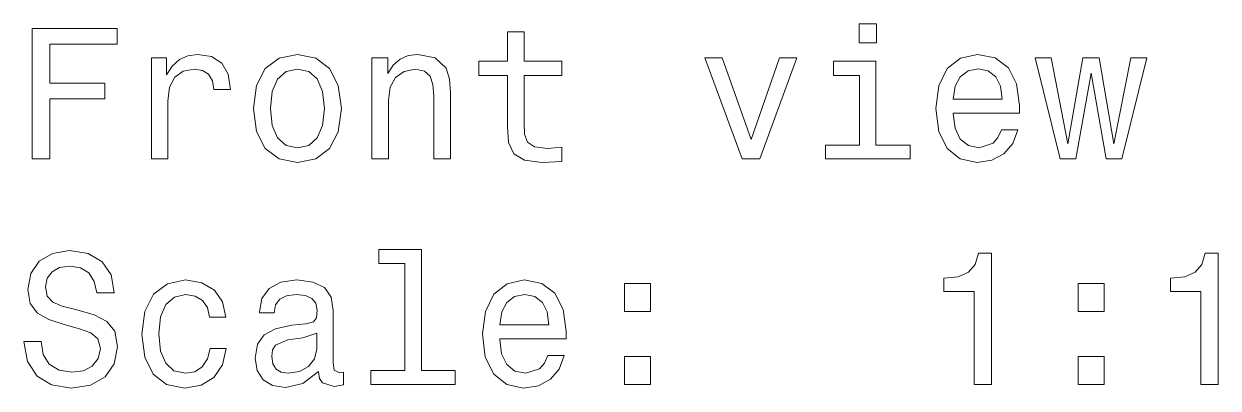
# Model space of a CAD drawing. Extents: x 101 to 319, y -26 to 159.
# Drawn here: x 174.72 to 206.7, y -25.61 to -15.84 of the extents above.
import ezdxf

# ---------------------------------------------------------------- set-up
doc = ezdxf.new("R2010")
doc.units = 0

msp = doc.modelspace()

# ---------------------------------------------------------------- linework, layer by layer
at = {"color": 7, "lineweight": 13}
for points in [[(174.942047, -19.463875), (175.411072, -19.463875), (175.411072, -17.855085), (176.883698, -17.855085), (176.883698, -17.436497), (175.411072, -17.436497), (175.411072, -16.387506), (177.221588, -16.387506), (177.221588, -15.963875), (174.942047, -15.963875)], [(197.555878, -15.842837), (197.086868, -15.842837), (197.086868, -16.34716), (197.555878, -16.34716)], [(187.671158, -17.224682), (187.671158, -18.58131), (187.701416, -19.020071), (187.842621, -19.322664), (188.125046, -19.499178), (188.604156, -19.559696), (189.128647, -19.534479), (189.128647, -19.151196), (188.745361, -19.181454), (188.397385, -19.141108), (188.210785, -19.015028), (188.130096, -18.803211), (188.11496, -18.505661), (188.11496, -17.224682), (189.128647, -17.224682), (189.128647, -16.846439), (188.11496, -16.846439), (188.11496, -16.054653), (187.671158, -16.054653), (187.671158, -16.846439), (186.904587, -16.846439), (186.904587, -17.224682)], [(178.134415, -19.463875), (178.578217, -19.463875), (178.578217, -17.915604), (178.623611, -17.542404), (178.759781, -17.275114), (178.981674, -17.113731), (179.279221, -17.058254), (179.501129, -17.093557), (179.667557, -17.194422), (179.768417, -17.365892), (179.803726, -17.597881), (180.252563, -17.597881), (180.192047, -17.189379), (180.02562, -16.896872), (179.748245, -16.72036), (179.37001, -16.65984), (179.112793, -16.700186), (178.8909, -16.80105), (178.694214, -16.972521), (178.537872, -17.20451), (178.537872, -16.755661), (178.134415, -16.755661)], [(180.872894, -18.112289), (180.953583, -18.727564), (181.185562, -19.181454), (181.553726, -19.463875), (182.047958, -19.559696), (182.537155, -19.463875), (182.905304, -19.186497), (183.137299, -18.732607), (183.223038, -18.112289), (183.137299, -17.497017), (182.905304, -17.038082), (182.537155, -16.760704), (182.047958, -16.65984), (181.553726, -16.760704), (181.185562, -17.043125), (180.953583, -17.497017)], [(184.040039, -19.463875), (184.483841, -19.463875), (184.483841, -17.900475), (184.529221, -17.542404), (184.675476, -17.280157), (184.90242, -17.118774), (185.205017, -17.058254), (185.447098, -17.108688), (185.598389, -17.244854), (185.674042, -17.4718), (185.699249, -17.774393), (185.699249, -19.463875), (186.143066, -19.463875), (186.143066, -17.683615), (186.122894, -17.325546), (186.032104, -17.027996), (185.734558, -16.755661), (185.270584, -16.65984), (185.013382, -16.695143), (184.796524, -16.790964), (184.609924, -16.952347), (184.463669, -17.169207), (184.463669, -16.755661), (184.040039, -16.755661)], [(193.960068, -19.463875), (194.429077, -19.463875), (195.417557, -16.755661), (194.958618, -16.755661), (194.197098, -18.939379), (193.420441, -16.755661), (192.956467, -16.755661)], [(197.540756, -19.090675), (197.540756, -16.846439), (196.400986, -16.846439), (196.400986, -17.224682), (197.096954, -17.224682), (197.096954, -19.090675), (196.189178, -19.090675), (196.189178, -19.463875), (198.458618, -19.463875), (198.458618, -19.090675)], [(199.608475, -18.238371), (201.383698, -18.238371), (201.388733, -18.031599), (201.308044, -17.451628), (201.086151, -17.01791), (200.733124, -16.755661), (200.264099, -16.65984), (199.805161, -16.760704), (199.452133, -17.043125), (199.225189, -17.50206), (199.144501, -18.107246), (199.220154, -18.727564), (199.447098, -19.181454), (199.795074, -19.463875), (200.248962, -19.559696), (200.642334, -19.494135), (200.965103, -19.322664), (201.202133, -19.050329), (201.338303, -18.687218), (200.899536, -18.687218), (200.808762, -18.888947), (200.677643, -19.040243), (200.304443, -19.161282), (200.016983, -19.105806), (199.800125, -18.929293), (199.658905, -18.641829), (199.608475, -18.2535)], [(202.896667, -19.463875), (203.300125, -17.164164), (203.703583, -19.463875), (204.127213, -19.463875), (204.792908, -16.755661), (204.364243, -16.755661), (203.91539, -19.055374), (203.516983, -16.755661), (203.078217, -16.755661), (202.67981, -19.055374), (202.230957, -16.755661), (201.807327, -16.755661), (202.473022, -19.463875)], [(181.326782, -18.107246), (181.372162, -17.653357), (181.513382, -17.325546), (181.740326, -17.123817), (182.047958, -17.053211), (182.350555, -17.123817), (182.577499, -17.320503), (182.718704, -17.653357), (182.769135, -18.107246), (182.718704, -18.566181), (182.577499, -18.899033), (182.350555, -19.100763), (182.047958, -19.166325), (181.740326, -19.100763), (181.513382, -18.899033), (181.372162, -18.566181)], [(199.608475, -17.865171), (199.663956, -17.517189), (199.800125, -17.259985), (200.006897, -17.103645), (200.279236, -17.048168), (200.546524, -17.103645), (200.753296, -17.259985), (200.879364, -17.517189), (200.924759, -17.865171)], [(175.179077, -24.355804), (174.720154, -24.355804), (174.821014, -24.890387), (175.073181, -25.283758), (175.461502, -25.52079), (175.985992, -25.606525), (176.505447, -25.525833), (176.893784, -25.303932), (177.1409, -24.95595), (177.231674, -24.497015), (177.156021, -24.083471), (176.944214, -23.816179), (176.601273, -23.639668), (176.142334, -23.508543), (175.748962, -23.412722), (175.49176, -23.301769), (175.345505, -23.140387), (175.300125, -22.888226), (175.345505, -22.66128), (175.476639, -22.489811), (175.67836, -22.373817), (175.955734, -22.333471), (176.238159, -22.383904), (176.460068, -22.520069), (176.606323, -22.747015), (176.676926, -23.054653), (177.135849, -23.054653), (177.135849, -23.044565), (177.055161, -22.570503), (176.81813, -22.217476), (176.444931, -21.995575), (175.940613, -21.919926), (175.486725, -21.995575), (175.133698, -22.20739), (174.906754, -22.5352), (174.82605, -22.958832), (174.891617, -23.337072), (175.083267, -23.594278), (175.385849, -23.765747), (175.799393, -23.896872), (176.207901, -24.012865), (176.515533, -24.123816), (176.702133, -24.2852), (176.7677, -24.547447), (176.707184, -24.814739), (176.550842, -25.016468), (176.313812, -25.142548), (176.006165, -25.182894), (175.663239, -25.127419), (175.400986, -24.966036), (175.234558, -24.703787)], [(184.922592, -22.262865), (184.922592, -25.137505), (184.009781, -25.137505), (184.009781, -25.510704), (186.274185, -25.510704), (186.274185, -25.137505), (185.366409, -25.137505), (185.366409, -21.889668), (184.226639, -21.889668), (184.226639, -22.262865)], [(200.173325, -25.510704), (200.632248, -25.510704), (200.632248, -21.985489), (200.289307, -21.985489), (200.198532, -22.293125), (200.016983, -22.499897), (199.739594, -22.620934), (199.356323, -22.66128), (199.356323, -23.01935), (200.173325, -23.01935)], [(206.245361, -25.510704), (206.7043, -25.510704), (206.7043, -21.985489), (206.361359, -21.985489), (206.270584, -22.293125), (206.08902, -22.499897), (205.811646, -22.620934), (205.42836, -22.66128), (205.42836, -23.01935), (206.245361, -23.01935)], [(179.692764, -23.700186), (180.131531, -23.700186), (180.040756, -23.296726), (179.823898, -22.979004), (179.485992, -22.782318), (179.047241, -22.706669), (178.563095, -22.807533), (178.194931, -23.089954), (177.962952, -23.548889), (177.882248, -24.164162), (177.957901, -24.774393), (178.184845, -25.228283), (178.542908, -25.510704), (179.032104, -25.606525), (179.46582, -25.530876), (179.803726, -25.319061), (180.035706, -24.986208), (180.136581, -24.542404), (179.712952, -24.542404), (179.637299, -24.824825), (179.496078, -25.03664), (179.294357, -25.167765), (179.047241, -25.208111), (178.739594, -25.142548), (178.5177, -24.940819), (178.381531, -24.61301), (178.336136, -24.149033), (178.381531, -23.695143), (178.522736, -23.367332), (178.749695, -23.165604), (179.047241, -23.094997), (179.309479, -23.140387), (179.506165, -23.256382), (179.637299, -23.448025)], [(182.612793, -25.157679), (182.612793, -25.172808), (182.638016, -25.344278), (182.713669, -25.465315), (183.031387, -25.561136), (183.278503, -25.52079), (183.278503, -25.177851), (183.172592, -25.19298), (183.031387, -25.127419), (183.006165, -24.92569), (183.006165, -23.523672), (182.945648, -23.165604), (182.769135, -22.913443), (182.461502, -22.762146), (182.027786, -22.706669), (181.604156, -22.767189), (181.291473, -22.938658), (181.094788, -23.20595), (181.029221, -23.558975), (181.029221, -23.589233), (181.427643, -23.589233), (181.462952, -23.377419), (181.573898, -23.226122), (181.755447, -23.135344), (182.01265, -23.10004), (182.259781, -23.125257), (182.436295, -23.200905), (182.542191, -23.332029), (182.577499, -23.513586), (182.557327, -23.725401), (182.476639, -23.831308), (182.274902, -23.881741), (181.896667, -23.922087), (181.462952, -24.012865), (181.155304, -24.174248), (180.973755, -24.426411), (180.918274, -24.799608), (180.968704, -25.132462), (181.125046, -25.37958), (181.377213, -25.535921), (181.725189, -25.591396), (182.194214, -25.485487)], [(187.464386, -24.2852), (189.239594, -24.2852), (189.244644, -24.078428), (189.163956, -23.498457), (188.942047, -23.064739), (188.58902, -22.80249), (188.12001, -22.706669), (187.661072, -22.807533), (187.308044, -23.089954), (187.0811, -23.548889), (187.000412, -24.154076), (187.07605, -24.774393), (187.303009, -25.228283), (187.650986, -25.510704), (188.104874, -25.606525), (188.498245, -25.540964), (188.821014, -25.369493), (189.058044, -25.097158), (189.194214, -24.734047), (188.755447, -24.734047), (188.664673, -24.935776), (188.533554, -25.087072), (188.160355, -25.208111), (187.872894, -25.152636), (187.656021, -24.976122), (187.514816, -24.688658), (187.464386, -24.300329)], [(190.808044, -23.553932), (191.504013, -23.553932), (191.504013, -22.80249), (190.808044, -22.80249)], [(202.952133, -23.553932), (203.648102, -23.553932), (203.648102, -22.80249), (202.952133, -22.80249)], [(187.464386, -23.912001), (187.519867, -23.564018), (187.656021, -23.306814), (187.862793, -23.150475), (188.135132, -23.094997), (188.40242, -23.150475), (188.609192, -23.306814), (188.735275, -23.564018), (188.78067, -23.912001)], [(182.562363, -24.562576), (182.501846, -24.824825), (182.340469, -25.026554), (182.098389, -25.157679), (181.800842, -25.203068), (181.609192, -25.177851), (181.473038, -25.097158), (181.387299, -24.95595), (181.362076, -24.759264), (181.382248, -24.58275), (181.462952, -24.456669), (181.785706, -24.315458), (182.194214, -24.25494), (182.562363, -24.133904)], [(190.808044, -25.510704), (191.504013, -25.510704), (191.504013, -24.759264), (190.808044, -24.759264)], [(202.952133, -25.510704), (203.648102, -25.510704), (203.648102, -24.759264), (202.952133, -24.759264)]]:
    msp.add_lwpolyline(points, close=True, dxfattribs=at)

doc.saveas('drawing.dxf')
